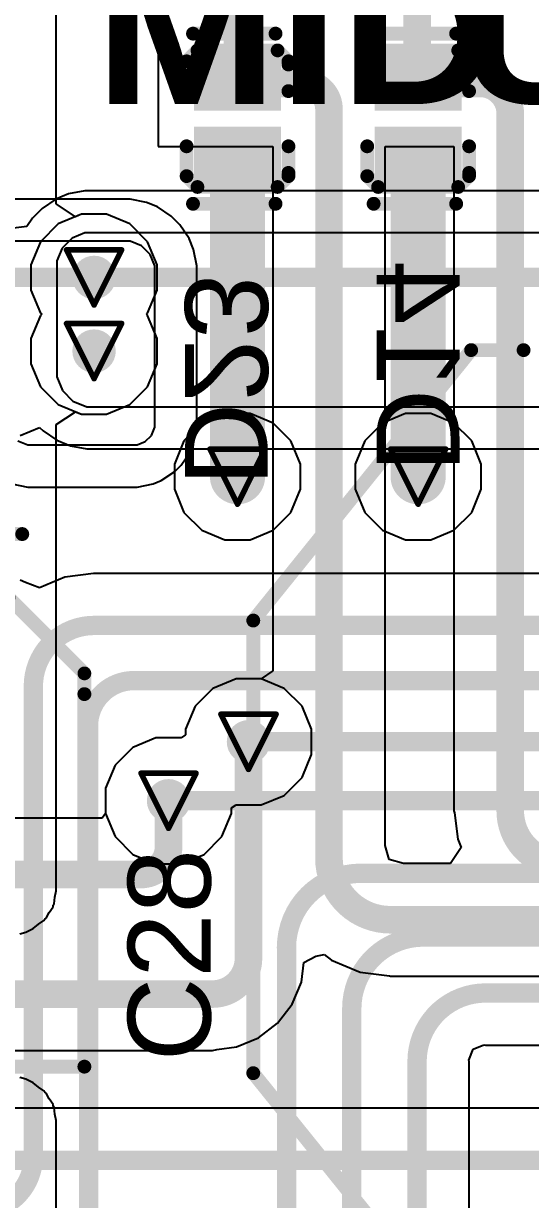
# Model space of a CAD drawing. Header units: inches. Extents: x -5 to 234, y -4 to 104.
# Drawn here: x 25.31 to 29.98, y 18.73 to 29.56 of the extents above; entities that cross this region are included whole.
import ezdxf

# ---------------------------------------------------------------- set-up
doc = ezdxf.new("R2010")
doc.units = ezdxf.units.IN
for name, color, linetype in [('Bottom Layer', 5, 'Continuous'), ('Bottom Overlay', 54, 'Continuous'), ('Bottom Paste', 16, 'Continuous'), ('Bottom Solder', 6, 'Continuous'), ('Drill Drawing', 1, 'Continuous'), ('GND', 16, 'Continuous'), ('POWER', 76, 'Continuous'), ('Top Layer', 1, 'Continuous'), ('Top Overlay', 2, 'Continuous'), ('Top Paste', 8, 'Continuous'), ('Top Solder', 216, 'Continuous'), ('Via Holes', 16, 'Continuous')]:
    doc.layers.add(name, color=color, linetype=linetype)
doc.styles.add('Arial', font='', dxfattribs={"height": 0.2})
doc.styles.add('Arial Black_Bold', font='', dxfattribs={"height": 0.2})
doc.styles.get('Arial').set_extended_font_data('Arial')
doc.styles.get('Arial Black_Bold').set_extended_font_data('Arial Black', bold=True)

# ---------------------------------------------------------------- blocks, each defined once
blk = doc.blocks.new('PB_621SR13_TF_96')
at = {"layer": 'Top Overlay', "const_width": 0.127}
for points in [[(-4.572, -1.448), (-4.572, -0.965)], [(-2.083, -3.454), (-4.572, -1.448)], [(2.083, -3.454), (4.572, -1.448)], [(2.083, -3.454), (-2.083, -3.454)]]:
    blk.add_lwpolyline(points, dxfattribs=at)
at = {"layer": 'Top Overlay', "const_width": 0.0635}
for points in [[(-4.604, -0.965, 1), (-4.54, -0.965, 1)], [(-4.604, -1.448, 1), (-4.54, -1.448, 1)], [(-4.604, -1.448, 1), (-4.54, -1.448, 1)], [(-2.115, -3.454, 1), (-2.051, -3.454, 1)], [(-2.115, -3.454, 1), (-2.051, -3.454, 1)], [(2.051, -3.454, 1), (2.115, -3.454, 1)], [(2.051, -3.454, 1), (2.115, -3.454, 1)]]:
    blk.add_lwpolyline(points, format="xyb", close=True, dxfattribs=at)
blk = doc.blocks.new('DFN1006_2L__B__D____________B_101')
at = {"layer": 'Bottom Layer'}
for points in [[(-0.525, 0.35), (-0.125, 0.35), (-0.125, -0.35), (-0.525, -0.35)], [(0.125, 0.35), (0.525, 0.35), (0.525, -0.35), (0.125, -0.35)]]:
    blk.add_hatch(color=5, dxfattribs=at).paths.add_polyline_path(points)
at = {"layer": 'Bottom Paste'}
for points in [[(-0.525, 0.35), (-0.125, 0.35), (-0.125, -0.35), (-0.525, -0.35)], [(0.125, 0.35), (0.525, 0.35), (0.525, -0.35), (0.125, -0.35)]]:
    blk.add_hatch(color=16, dxfattribs=at).paths.add_polyline_path(points)
at = {"layer": 'Bottom Solder'}
for points in [[(-0.576, 0.401), (-0.074, 0.401), (-0.074, -0.401), (-0.576, -0.401)], [(0.074, 0.401), (0.576, 0.401), (0.576, -0.401), (0.074, -0.401)]]:
    blk.add_hatch(color=6, dxfattribs=at).paths.add_polyline_path(points)
at = {"layer": 'Bottom Overlay', "const_width": 0.127}
for points in [[(-0.783, 0.41), (-0.783, -0.35)], [(-0.528, 0.469), (-0.628, 0.369)], [(-0.528, 0.469), (-0.254, 0.469)], [(0.254, 0.469), (0.528, 0.469)], [(0.528, 0.469), (0.628, 0.369)], [(0.783, 0.41), (0.783, -0.35)], [(-0.628, 0.369), (-0.628, -0.369)], [(0.628, 0.369), (0.628, -0.369)], [(-0.628, -0.369), (-0.528, -0.469)], [(0.628, -0.369), (0.528, -0.469)], [(-0.528, -0.469), (-0.498, -0.469)], [(-0.498, -0.469), (-0.254, -0.469)], [(0.254, -0.469), (0.498, -0.469)], [(0.498, -0.469), (0.528, -0.469)]]:
    blk.add_lwpolyline(points, dxfattribs=at)
at = {"layer": 'Bottom Overlay', "const_width": 0.0635}
for points in [[(-0.815, 0.41, 1), (-0.751, 0.41, 1)], [(-0.56, 0.469, 1), (-0.497, 0.469, 1)], [(-0.56, 0.469, 1), (-0.497, 0.469, 1)], [(-0.286, 0.469, 1), (-0.222, 0.469, 1)], [(0.222, 0.469, 1), (0.286, 0.469, 1)], [(0.497, 0.469, 1), (0.56, 0.469, 1)], [(0.497, 0.469, 1), (0.56, 0.469, 1)], [(0.751, 0.41, 1), (0.815, 0.41, 1)], [(-0.66, 0.369, 1), (-0.597, 0.369, 1)], [(-0.66, 0.369, 1), (-0.597, 0.369, 1)], [(0.597, 0.369, 1), (0.66, 0.369, 1)], [(0.597, 0.369, 1), (0.66, 0.369, 1)], [(-0.815, -0.35, 1), (-0.751, -0.35, 1)], [(-0.66, -0.369, 1), (-0.597, -0.369, 1)], [(-0.66, -0.369, 1), (-0.597, -0.369, 1)], [(0.597, -0.369, 1), (0.66, -0.369, 1)], [(0.597, -0.369, 1), (0.66, -0.369, 1)], [(0.751, -0.35, 1), (0.815, -0.35, 1)], [(-0.56, -0.469, 1), (-0.497, -0.469, 1)], [(-0.56, -0.469, 1), (-0.497, -0.469, 1)], [(-0.53, -0.469, 1), (-0.467, -0.469, 1)], [(-0.53, -0.469, 1), (-0.467, -0.469, 1)], [(-0.286, -0.469, 1), (-0.222, -0.469, 1)], [(0.222, -0.469, 1), (0.286, -0.469, 1)], [(0.467, -0.469, 1), (0.53, -0.469, 1)], [(0.467, -0.469, 1), (0.53, -0.469, 1)], [(0.497, -0.469, 1), (0.56, -0.469, 1)], [(0.497, -0.469, 1), (0.56, -0.469, 1)]]:
    blk.add_lwpolyline(points, format="xyb", close=True, dxfattribs=at)
blk = doc.blocks.new('DFN1006_2L__B__D____________B_109')
at = {"layer": 'Bottom Layer'}
for points in [[(-0.525, 0.35), (-0.125, 0.35), (-0.125, -0.35), (-0.525, -0.35)], [(0.125, 0.35), (0.525, 0.35), (0.525, -0.35), (0.125, -0.35)]]:
    blk.add_hatch(color=5, dxfattribs=at).paths.add_polyline_path(points)
at = {"layer": 'Bottom Paste'}
for points in [[(-0.525, 0.35), (-0.125, 0.35), (-0.125, -0.35), (-0.525, -0.35)], [(0.125, 0.35), (0.525, 0.35), (0.525, -0.35), (0.125, -0.35)]]:
    blk.add_hatch(color=16, dxfattribs=at).paths.add_polyline_path(points)
at = {"layer": 'Bottom Solder'}
for points in [[(-0.576, 0.401), (-0.074, 0.401), (-0.074, -0.401), (-0.576, -0.401)], [(0.074, 0.401), (0.576, 0.401), (0.576, -0.401), (0.074, -0.401)]]:
    blk.add_hatch(color=6, dxfattribs=at).paths.add_polyline_path(points)
at = {"layer": 'Bottom Overlay', "const_width": 0.127}
for points in [[(-0.783, 0.41), (-0.783, -0.35)], [(-0.528, 0.469), (-0.628, 0.369)], [(-0.528, 0.469), (-0.254, 0.469)], [(0.254, 0.469), (0.528, 0.469)], [(0.528, 0.469), (0.628, 0.369)], [(0.783, 0.41), (0.783, -0.35)], [(-0.628, 0.369), (-0.628, -0.369)], [(0.628, 0.369), (0.628, -0.369)], [(-0.628, -0.369), (-0.528, -0.469)], [(0.628, -0.369), (0.528, -0.469)], [(-0.528, -0.469), (-0.498, -0.469)], [(-0.498, -0.469), (-0.254, -0.469)], [(0.254, -0.469), (0.498, -0.469)], [(0.498, -0.469), (0.528, -0.469)]]:
    blk.add_lwpolyline(points, dxfattribs=at)
at = {"layer": 'Bottom Overlay', "const_width": 0.0635}
for points in [[(-0.815, 0.41, 1), (-0.751, 0.41, 1)], [(-0.56, 0.469, 1), (-0.497, 0.469, 1)], [(-0.56, 0.469, 1), (-0.497, 0.469, 1)], [(-0.286, 0.469, 1), (-0.222, 0.469, 1)], [(0.222, 0.469, 1), (0.286, 0.469, 1)], [(0.497, 0.469, 1), (0.56, 0.469, 1)], [(0.497, 0.469, 1), (0.56, 0.469, 1)], [(0.751, 0.41, 1), (0.815, 0.41, 1)], [(-0.66, 0.369, 1), (-0.597, 0.369, 1)], [(-0.66, 0.369, 1), (-0.597, 0.369, 1)], [(0.597, 0.369, 1), (0.66, 0.369, 1)], [(0.597, 0.369, 1), (0.66, 0.369, 1)], [(-0.815, -0.35, 1), (-0.751, -0.35, 1)], [(-0.66, -0.369, 1), (-0.597, -0.369, 1)], [(-0.66, -0.369, 1), (-0.597, -0.369, 1)], [(0.597, -0.369, 1), (0.66, -0.369, 1)], [(0.597, -0.369, 1), (0.66, -0.369, 1)], [(0.751, -0.35, 1), (0.815, -0.35, 1)], [(-0.56, -0.469, 1), (-0.497, -0.469, 1)], [(-0.56, -0.469, 1), (-0.497, -0.469, 1)], [(-0.53, -0.469, 1), (-0.467, -0.469, 1)], [(-0.53, -0.469, 1), (-0.467, -0.469, 1)], [(-0.286, -0.469, 1), (-0.222, -0.469, 1)], [(0.222, -0.469, 1), (0.286, -0.469, 1)], [(0.467, -0.469, 1), (0.53, -0.469, 1)], [(0.467, -0.469, 1), (0.53, -0.469, 1)], [(0.497, -0.469, 1), (0.56, -0.469, 1)], [(0.497, -0.469, 1), (0.56, -0.469, 1)]]:
    blk.add_lwpolyline(points, format="xyb", close=True, dxfattribs=at)
blk = doc.blocks.new('RVT1E100M0405__130')
at = {"layer": 'Top Layer'}
for points in [[(-2.9, 0.75), (-0.7, 0.75), (-0.7, -0.75), (-2.9, -0.75)], [(0.7, 0.75), (2.9, 0.75), (2.9, -0.75), (0.7, -0.75)]]:
    blk.add_hatch(color=1, dxfattribs=at).paths.add_polyline_path(points)
at = {"layer": 'Top Paste'}
for points in [[(-2.9, 0.75), (-0.7, 0.75), (-0.7, -0.75), (-2.9, -0.75)], [(0.7, 0.75), (2.9, 0.75), (2.9, -0.75), (0.7, -0.75)]]:
    blk.add_hatch(color=8, dxfattribs=at).paths.add_polyline_path(points)
at = {"layer": 'Top Solder'}
for points in [[(-3.002, 0.852), (-0.598, 0.852), (-0.598, -0.852), (-3.002, -0.852)], [(0.598, 0.852), (3.002, 0.852), (3.002, -0.852), (0.598, -0.852)]]:
    blk.add_hatch(color=216, dxfattribs=at).paths.add_polyline_path(points)
at = {"layer": 'Top Overlay', "const_width": 0.127}
for points in [[(-2.159, 1.524), (-1.46, 2.223)], [(-1.27, 2.223), (-1.46, 2.223)], [(2.159, 2.223), (-1.27, 2.223)], [(2.159, 0.991), (2.159, 2.223)], [(-2.743, 0.94), (-2.743, 1.651)], [(-2.159, 0.965), (-2.159, 1.524)], [(-2.388, 1.295), (-3.099, 1.295)], [(-2.159, -1.524), (-2.159, -0.965)], [(2.159, -2.223), (2.159, -0.991)], [(-1.46, -2.223), (-2.159, -1.524)], [(-1.27, -2.223), (-1.46, -2.223)], [(2.159, -2.223), (-1.27, -2.223)]]:
    blk.add_lwpolyline(points, dxfattribs=at)
at = {"layer": 'Top Overlay', "const_width": 0.0635}
for points in [[(-1.492, 2.223, 1), (-1.429, 2.223, 1)], [(-1.492, 2.223, 1), (-1.429, 2.223, 1)], [(-1.302, 2.223, 1), (-1.238, 2.223, 1)], [(-1.302, 2.223, 1), (-1.238, 2.223, 1)], [(2.127, 2.223, 1), (2.191, 2.223, 1)], [(2.127, 2.223, 1), (2.191, 2.223, 1)], [(-2.775, 1.651, 1), (-2.711, 1.651, 1)], [(-2.191, 1.524, 1), (-2.127, 1.524, 1)], [(-2.191, 1.524, 1), (-2.127, 1.524, 1)], [(-3.131, 1.295, 1), (-3.067, 1.295, 1)], [(-2.419, 1.295, 1), (-2.356, 1.295, 1)], [(-2.775, 0.94, 1), (-2.711, 0.94, 1)], [(-2.191, 0.965, 1), (-2.127, 0.965, 1)], [(2.127, 0.991, 1), (2.191, 0.991, 1)], [(-2.191, -0.965, 1), (-2.127, -0.965, 1)], [(2.127, -0.991, 1), (2.191, -0.991, 1)], [(-2.191, -1.524, 1), (-2.127, -1.524, 1)], [(-2.191, -1.524, 1), (-2.127, -1.524, 1)], [(-1.492, -2.223, 1), (-1.429, -2.223, 1)], [(-1.492, -2.223, 1), (-1.429, -2.223, 1)], [(-1.302, -2.223, 1), (-1.238, -2.223, 1)], [(-1.302, -2.223, 1), (-1.238, -2.223, 1)], [(2.127, -2.223, 1), (2.191, -2.223, 1)], [(2.127, -2.223, 1), (2.191, -2.223, 1)]]:
    blk.add_lwpolyline(points, format="xyb", close=True, dxfattribs=at)

msp = doc.modelspace()

# ---------------------------------------------------------------- hatches: boundary and pattern name
at = {"layer": 'Bottom Layer'}
h = msp.add_hatch(color=5, dxfattribs=at)
edge = h.paths.add_edge_path()
edge.add_arc((25.959, 27.221), 0.2, 0, 360)
h = msp.add_hatch(color=5, dxfattribs=at)
edge = h.paths.add_edge_path()
edge.add_arc((25.959, 26.543), 0.2, 0, 360)
h = msp.add_hatch(color=5, dxfattribs=at)
edge = h.paths.add_edge_path()
edge.add_arc((27.28, 25.387), 0.2, 0, 360)
h = msp.add_hatch(color=5, dxfattribs=at)
edge = h.paths.add_edge_path()
edge.add_arc((28.943, 25.387), 0.2, 0, 360)
h = msp.add_hatch(color=5, dxfattribs=at)
edge = h.paths.add_edge_path()
edge.add_arc((27.381, 22.947), 0.2, 0, 360)
h = msp.add_hatch(color=5, dxfattribs=at)
edge = h.paths.add_edge_path()
edge.add_arc((26.645, 22.404), 0.2, 0, 360)
at = {"layer": 'GND'}
h = msp.add_hatch(color=16, dxfattribs=at)
edge = h.paths.add_edge_path()
edge.add_arc((25.959, 27.221), 0.2, 0, 360)
h = msp.add_hatch(color=16, dxfattribs=at)
edge = h.paths.add_edge_path()
edge.add_arc((25.959, 26.543), 0.2, 0, 360)
h = msp.add_hatch(color=16, dxfattribs=at)
edge = h.paths.add_edge_path()
edge.add_arc((27.28, 25.387), 0.2, 0, 360)
h = msp.add_hatch(color=16, dxfattribs=at)
edge = h.paths.add_edge_path()
edge.add_arc((28.943, 25.387), 0.2, 0, 360)
h = msp.add_hatch(color=16, dxfattribs=at)
edge = h.paths.add_edge_path()
edge.add_arc((27.381, 22.947), 0.2, 0, 360)
h = msp.add_hatch(color=16, dxfattribs=at)
edge = h.paths.add_edge_path()
edge.add_arc((26.645, 22.404), 0.2, 0, 360)
at = {"layer": 'POWER'}
h = msp.add_hatch(color=76, dxfattribs=at)
edge = h.paths.add_edge_path()
edge.add_arc((25.959, 27.221), 0.2, 0, 360)
h = msp.add_hatch(color=76, dxfattribs=at)
edge = h.paths.add_edge_path()
edge.add_arc((25.959, 26.543), 0.2, 0, 360)
h = msp.add_hatch(color=76, dxfattribs=at)
edge = h.paths.add_edge_path()
edge.add_arc((27.28, 25.387), 0.2, 0, 360)
h = msp.add_hatch(color=76, dxfattribs=at)
edge = h.paths.add_edge_path()
edge.add_arc((28.943, 25.387), 0.2, 0, 360)
h = msp.add_hatch(color=76, dxfattribs=at)
edge = h.paths.add_edge_path()
edge.add_arc((27.381, 22.947), 0.2, 0, 360)
h = msp.add_hatch(color=76, dxfattribs=at)
edge = h.paths.add_edge_path()
edge.add_arc((26.645, 22.404), 0.2, 0, 360)
at = {"layer": 'Top Layer'}
h = msp.add_hatch(color=1, dxfattribs=at)
edge = h.paths.add_edge_path()
edge.add_arc((25.959, 27.221), 0.2, 0, 360)
h = msp.add_hatch(color=1, dxfattribs=at)
edge = h.paths.add_edge_path()
edge.add_arc((25.959, 26.543), 0.2, 0, 360)
h = msp.add_hatch(color=1, dxfattribs=at)
edge = h.paths.add_edge_path()
edge.add_arc((27.28, 25.387), 0.2, 0, 360)
h = msp.add_hatch(color=1, dxfattribs=at)
edge = h.paths.add_edge_path()
edge.add_arc((28.943, 25.387), 0.2, 0, 360)
h = msp.add_hatch(color=1, dxfattribs=at)
edge = h.paths.add_edge_path()
edge.add_arc((27.381, 22.947), 0.2, 0, 360)
h = msp.add_hatch(color=1, dxfattribs=at)
edge = h.paths.add_edge_path()
edge.add_arc((26.645, 22.404), 0.2, 0, 360)
at = {"layer": 'Via Holes'}
h = msp.add_hatch(color=7, dxfattribs=at)
edge = h.paths.add_edge_path()
edge.add_arc((25.959, 27.221), 0.1, 0, 360)
h = msp.add_hatch(color=7, dxfattribs=at)
edge = h.paths.add_edge_path()
edge.add_arc((25.959, 26.543), 0.1, 0, 360)
h = msp.add_hatch(color=7, dxfattribs=at)
edge = h.paths.add_edge_path()
edge.add_arc((27.28, 25.387), 0.1, 0, 360)
h = msp.add_hatch(color=7, dxfattribs=at)
edge = h.paths.add_edge_path()
edge.add_arc((28.943, 25.387), 0.1, 0, 360)
h = msp.add_hatch(color=7, dxfattribs=at)
edge = h.paths.add_edge_path()
edge.add_arc((27.381, 22.947), 0.1, 0, 360)
h = msp.add_hatch(color=7, dxfattribs=at)
edge = h.paths.add_edge_path()
edge.add_arc((26.645, 22.404), 0.1, 0, 360)

# ---------------------------------------------------------------- linework, layer by layer
at = {"layer": 'Bottom Layer'}
for p, q in [((26.549, 29.588), (26.549, 28.426)), ((26.549, 28.426), (27.604, 28.426)), ((27.604, 28.426), (27.604, 23.6)), ((28.64, 21.993), (28.64, 28.426)), ((28.64, 28.426), (29.273, 28.426)), ((29.273, 28.426), (29.273, 22.312)), ((26.292, 27.942), (24.899, 27.942)), ((26.441, 27.912), (26.292, 27.942)), ((26.544, 27.87), (26.441, 27.912)), ((26.67, 27.785), (26.544, 27.87)), ((26.749, 27.706), (26.67, 27.785)), ((26.834, 27.58), (26.749, 27.706)), ((26.236, 27.554), (20.833, 27.554)), ((26.292, 27.554), (26.236, 27.554)), ((26.236, 27.554), (26.236, 27.554)), ((26.395, 27.511), (26.292, 27.554)), ((26.475, 27.431), (26.395, 27.511)), ((26.876, 27.477), (26.834, 27.58)), ((26.518, 27.328), (26.475, 27.431)), ((26.906, 27.328), (26.876, 27.477)), ((26.518, 27.272), (26.518, 27.328)), ((26.906, 25.842), (26.906, 27.328)), ((26.518, 25.883), (26.518, 27.272)), ((26.518, 25.842), (26.518, 25.883)), ((26.518, 25.883), (26.518, 25.883)), ((26.43, 25.71), (26.487, 25.767)), ((26.487, 25.767), (26.518, 25.842)), ((26.876, 25.694), (26.906, 25.842)), ((25.256, 25.718), (25.349, 25.679)), ((25.349, 25.679), (25.4, 25.679)), ((25.4, 25.679), (25.4, 25.679)), ((25.4, 25.679), (26.314, 25.679)), ((26.314, 25.679), (26.355, 25.679)), ((26.355, 25.679), (26.43, 25.71)), ((26.846, 25.619), (26.876, 25.694)), ((26.761, 25.493), (26.846, 25.619)), ((26.578, 25.351), (26.704, 25.436)), ((26.704, 25.436), (26.761, 25.493)), ((26.761, 25.493), (26.761, 25.493)), ((26.503, 25.321), (26.578, 25.351)), ((25.201, 25.321), (25.349, 25.291)), ((25.349, 25.291), (26.355, 25.291)), ((26.355, 25.291), (26.503, 25.321)), ((27.604, 23.6), (27.497, 23.528)), ((27.266, 23.528), (27.052, 23.439)), ((27.497, 23.528), (27.266, 23.528)), ((27.052, 23.439), (26.889, 23.276)), ((26.889, 23.276), (26.8, 23.062)), ((26.8, 23.062), (26.8, 23.011)), ((26.529, 22.985), (26.315, 22.896)), ((26.76, 22.985), (26.529, 22.985)), ((26.8, 23.011), (26.76, 22.985)), ((26.315, 22.896), (26.152, 22.733)), ((26.152, 22.733), (26.064, 22.519)), ((26.064, 22.519), (26.064, 22.288)), ((29.273, 22.312), (29.277, 22.292)), ((26.033, 22.243), (20.523, 22.243)), ((26.064, 22.288), (26.033, 22.243)), ((29.277, 22.292), (29.309, 22.05)), ((28.677, 21.863), (28.64, 21.993)), ((29.34, 21.974), (29.241, 21.826)), ((29.309, 22.05), (29.34, 21.974)), ((28.807, 21.826), (28.677, 21.863)), ((29.241, 21.826), (28.807, 21.826)), ((27.868, 20.736), (27.891, 20.915)), ((27.891, 20.915), (28.001, 20.975)), ((28.001, 20.975), (28.077, 20.99)), ((28.077, 20.99), (28.146, 20.936)), ((28.146, 20.936), (28.408, 20.828)), ((28.408, 20.828), (28.678, 20.793)), ((28.678, 20.793), (28.688, 20.791)), ((28.688, 20.791), (57.993, 20.791)), ((27.783, 20.532), (27.868, 20.736)), ((27.649, 20.357), (27.783, 20.532)), ((27.474, 20.223), (27.649, 20.357)), ((27.091, 20.115), (27.27, 20.138)), ((27.27, 20.138), (27.474, 20.223)), ((20.523, 20.107), (27.051, 20.107)), ((27.051, 20.107), (27.091, 20.115)), ((54.81, 19.575), (16.759, 19.575))]:
    msp.add_line(p, q, dxfattribs=at)
for points, const_width in [([(28.934, 29.048), (28.934, 33.652)], 0.254), ([(27.28, 29.007), (27.28, 31.125)], 0.254), ([(27.28, 29.007), (27.885, 29.007)], 0.254), ([(28.943, 29.007), (29.514, 29.007)], 0.254), ([(28.122, 21.874), (28.122, 28.769)], 0.254), ([(29.791, 22.312), (29.791, 28.729)], 0.254), ([(27.28, 25.387), (27.28, 28.303)], 0.508), ([(28.943, 25.387), (28.943, 28.303)], 0.508), ([(23.648, 27.221), (25.959, 27.221)], 0.178), ([(27.381, 20.955), (27.381, 22.947)], 0.254), ([(26.645, 21.981), (26.645, 22.404)], 0.254), ([(19.914, 21.725), (26.389, 21.725)], 0.254), ([(28.688, 21.309), (66.093, 21.309)], 0.254), ([(19.914, 20.625), (27.051, 20.625)], 0.254), ([(16.759, 19.095), (54.81, 19.095)], 0.178)]:
    msp.add_lwpolyline(points, dxfattribs=dict(at, const_width=const_width))
for points, const_width in [([(27.216, 29.007, 1), (27.343, 29.007, 1)], 0.127), ([(27.216, 29.007, 1), (27.343, 29.007, 1)], 0.127), ([(27.821, 29.007, 1), (27.948, 29.007, 1)], 0.127), ([(27.821, 29.007, 1), (27.948, 29.007, 1)], 0.127), ([(28.87, 29.048, 1), (28.997, 29.048, 1)], 0.127), ([(28.88, 29.007, 1), (29.007, 29.007, 1)], 0.127), ([(29.45, 29.007, 1), (29.577, 29.007, 1)], 0.127), ([(29.45, 29.007, 1), (29.577, 29.007, 1)], 0.127), ([(28.059, 28.769, 1), (28.186, 28.769, 1)], 0.127), ([(28.059, 28.769, 1), (28.186, 28.769, 1)], 0.127), ([(29.728, 28.729, 1), (29.855, 28.729, 1)], 0.127), ([(29.728, 28.729, 1), (29.855, 28.729, 1)], 0.127), ([(27.153, 28.303, 1), (27.407, 28.303, 1)], 0.254), ([(28.816, 28.303, 1), (29.07, 28.303, 1)], 0.254), ([(25.915, 27.221, 1), (26.004, 27.221, 1)], 0.0889), ([(27.153, 25.387, 1), (27.407, 25.387, 1)], 0.254), ([(28.816, 25.387, 1), (29.07, 25.387, 1)], 0.254), ([(27.318, 22.947, 1), (27.445, 22.947, 1)], 0.127), ([(26.581, 22.404, 1), (26.708, 22.404, 1)], 0.127), ([(29.728, 22.312, 1), (29.855, 22.312, 1)], 0.127), ([(29.728, 22.312, 1), (29.855, 22.312, 1)], 0.127), ([(26.581, 21.981, 1), (26.708, 21.981, 1)], 0.127), ([(26.581, 21.981, 1), (26.708, 21.981, 1)], 0.127), ([(28.059, 21.874, 1), (28.186, 21.874, 1)], 0.127), ([(28.059, 21.874, 1), (28.186, 21.874, 1)], 0.127), ([(26.325, 21.725, 1), (26.452, 21.725, 1)], 0.127), ([(26.325, 21.725, 1), (26.452, 21.725, 1)], 0.127), ([(28.624, 21.309, 1), (28.751, 21.309, 1)], 0.127), ([(28.624, 21.309, 1), (28.751, 21.309, 1)], 0.127), ([(27.318, 20.955, 1), (27.445, 20.955, 1)], 0.127), ([(27.318, 20.955, 1), (27.445, 20.955, 1)], 0.127), ([(26.988, 20.625, 1), (27.114, 20.625, 1)], 0.127), ([(26.988, 20.625, 1), (27.114, 20.625, 1)], 0.127)]:
    msp.add_lwpolyline(points, format="xyb", close=True, dxfattribs=dict(at, const_width=const_width))
at = {"layer": 'Bottom Layer', "const_width": 0.254}
for points in [[(27.885, 29.007, -0.414214), (28.122, 28.769)], [(29.514, 29.007, -0.414214), (29.791, 28.729)], [(30.285, 21.817, -0.414214), (29.791, 22.312)], [(26.645, 21.981, -0.414214), (26.389, 21.725)], [(28.688, 21.309, -0.414214), (28.122, 21.874)], [(27.381, 20.955, -0.414214), (27.051, 20.625)]]:
    msp.add_lwpolyline(points, format="xyb", dxfattribs=at)
at = {"layer": 'Drill Drawing', "const_width": 0.0508}
for points in [[(25.705, 27.475), (26.213, 27.475)], [(25.705, 27.475), (25.959, 26.967)], [(25.959, 26.967), (26.213, 27.475)], [(25.705, 26.797), (26.213, 26.797)], [(25.705, 26.797), (25.959, 26.289)], [(25.959, 26.289), (26.213, 26.797)], [(27.026, 25.641), (27.534, 25.641)], [(27.026, 25.641), (27.28, 25.133)], [(27.28, 25.133), (27.534, 25.641)], [(28.689, 25.641), (29.197, 25.641)], [(28.689, 25.641), (28.943, 25.133)], [(28.943, 25.133), (29.197, 25.641)], [(27.127, 23.201), (27.635, 23.201)], [(27.127, 23.201), (27.381, 22.693)], [(27.381, 22.693), (27.635, 23.201)], [(26.391, 22.658), (26.899, 22.658)], [(26.391, 22.658), (26.645, 22.15)], [(26.645, 22.15), (26.899, 22.658)]]:
    msp.add_lwpolyline(points, dxfattribs=at)
at = {"layer": 'Drill Drawing', "const_width": 0.0254}
for points in [[(25.692, 27.475, 1), (25.718, 27.475, 1)], [(25.692, 27.475, 1), (25.718, 27.475, 1)], [(26.2, 27.475, 1), (26.226, 27.475, 1)], [(26.2, 27.475, 1), (26.226, 27.475, 1)], [(25.946, 26.967, 1), (25.972, 26.967, 1)], [(25.946, 26.967, 1), (25.972, 26.967, 1)], [(25.692, 26.797, 1), (25.718, 26.797, 1)], [(25.692, 26.797, 1), (25.718, 26.797, 1)], [(26.2, 26.797, 1), (26.226, 26.797, 1)], [(26.2, 26.797, 1), (26.226, 26.797, 1)], [(25.946, 26.289, 1), (25.972, 26.289, 1)], [(25.946, 26.289, 1), (25.972, 26.289, 1)], [(27.013, 25.641, 1), (27.038, 25.641, 1)], [(27.013, 25.641, 1), (27.038, 25.641, 1)], [(27.521, 25.641, 1), (27.546, 25.641, 1)], [(27.521, 25.641, 1), (27.546, 25.641, 1)], [(28.677, 25.641, 1), (28.702, 25.641, 1)], [(28.677, 25.641, 1), (28.702, 25.641, 1)], [(29.185, 25.641, 1), (29.21, 25.641, 1)], [(29.185, 25.641, 1), (29.21, 25.641, 1)], [(27.267, 25.133, 1), (27.292, 25.133, 1)], [(27.267, 25.133, 1), (27.292, 25.133, 1)], [(28.931, 25.133, 1), (28.956, 25.133, 1)], [(28.931, 25.133, 1), (28.956, 25.133, 1)], [(27.114, 23.201, 1), (27.14, 23.201, 1)], [(27.114, 23.201, 1), (27.14, 23.201, 1)], [(27.622, 23.201, 1), (27.648, 23.201, 1)], [(27.622, 23.201, 1), (27.648, 23.201, 1)], [(26.378, 22.658, 1), (26.403, 22.658, 1)], [(26.378, 22.658, 1), (26.403, 22.658, 1)], [(26.886, 22.658, 1), (26.911, 22.658, 1)], [(26.886, 22.658, 1), (26.911, 22.658, 1)], [(27.368, 22.693, 1), (27.394, 22.693, 1)], [(27.368, 22.693, 1), (27.394, 22.693, 1)], [(26.632, 22.15, 1), (26.657, 22.15, 1)], [(26.632, 22.15, 1), (26.657, 22.15, 1)]]:
    msp.add_lwpolyline(points, format="xyb", close=True, dxfattribs=at)
at = {"layer": 'GND'}
for p, q in [((25.63, 27.714), (25.467, 27.55)), ((25.844, 27.802), (25.63, 27.714)), ((26.075, 27.802), (25.844, 27.802)), ((26.288, 27.714), (26.075, 27.802)), ((26.452, 27.55), (26.288, 27.714)), ((25.467, 27.55), (25.378, 27.337)), ((26.54, 27.337), (26.452, 27.55)), ((25.378, 27.337), (25.378, 27.105)), ((26.54, 27.105), (26.54, 27.337)), ((25.378, 27.105), (25.467, 26.892)), ((26.452, 26.892), (26.54, 27.105)), ((25.467, 26.872), (25.378, 26.659)), ((25.467, 26.892), (25.477, 26.882)), ((25.477, 26.882), (25.467, 26.872)), ((26.442, 26.882), (26.452, 26.892)), ((26.452, 26.872), (26.442, 26.882)), ((26.54, 26.659), (26.452, 26.872)), ((25.378, 26.659), (25.378, 26.427)), ((26.54, 26.427), (26.54, 26.659)), ((25.378, 26.427), (25.467, 26.214)), ((26.452, 26.214), (26.54, 26.427)), ((25.467, 26.214), (25.63, 26.05)), ((26.288, 26.05), (26.452, 26.214)), ((25.63, 26.05), (25.844, 25.962)), ((26.075, 25.962), (26.288, 26.05)), ((25.844, 25.962), (26.075, 25.962)), ((27.266, 23.528), (27.052, 23.439)), ((27.497, 23.528), (27.266, 23.528)), ((27.71, 23.439), (27.497, 23.528)), ((27.052, 23.439), (26.889, 23.276)), ((27.874, 23.276), (27.71, 23.439)), ((26.889, 23.276), (26.8, 23.062)), ((27.962, 23.062), (27.874, 23.276)), ((26.8, 23.062), (26.8, 23.011)), ((27.962, 22.831), (27.962, 23.062)), ((26.529, 22.985), (26.315, 22.896)), ((26.76, 22.985), (26.529, 22.985)), ((26.8, 23.011), (26.76, 22.985)), ((26.315, 22.896), (26.152, 22.733)), ((26.152, 22.733), (26.064, 22.519)), ((27.874, 22.618), (27.962, 22.831)), ((26.064, 22.519), (26.064, 22.288)), ((27.71, 22.454), (27.874, 22.618)), ((27.497, 22.366), (27.71, 22.454)), ((27.226, 22.339), (27.266, 22.366)), ((27.226, 22.288), (27.226, 22.339)), ((27.266, 22.366), (27.497, 22.366)), ((26.064, 22.288), (26.152, 22.075)), ((27.137, 22.075), (27.226, 22.288)), ((26.152, 22.075), (26.315, 21.911)), ((26.974, 21.911), (27.137, 22.075)), ((26.315, 21.911), (26.529, 21.823)), ((26.76, 21.823), (26.974, 21.911)), ((26.529, 21.823), (26.76, 21.823))]:
    msp.add_line(p, q, dxfattribs=at)
at = {"layer": 'POWER'}
for p, q in [((25.611, 27.898), (25.611, 30.631)), ((25.788, 27.779), (25.611, 27.898)), ((25.844, 27.802), (25.788, 27.779)), ((26.075, 27.802), (25.844, 27.802)), ((26.288, 27.714), (26.075, 27.802)), ((26.452, 27.55), (26.288, 27.714)), ((26.54, 27.337), (26.452, 27.55)), ((26.54, 27.105), (26.54, 27.337)), ((26.452, 26.892), (26.54, 27.105)), ((26.442, 26.882), (26.452, 26.892)), ((26.452, 26.872), (26.442, 26.882)), ((26.54, 26.659), (26.452, 26.872)), ((26.54, 26.427), (26.54, 26.659)), ((26.452, 26.214), (26.54, 26.427)), ((26.288, 26.05), (26.452, 26.214)), ((25.611, 25.866), (25.788, 25.985)), ((25.788, 25.985), (25.844, 25.962)), ((26.075, 25.962), (26.288, 26.05)), ((25.844, 25.962), (26.075, 25.962)), ((26.95, 25.88), (26.787, 25.716)), ((27.164, 25.968), (26.95, 25.88)), ((27.395, 25.968), (27.164, 25.968)), ((27.609, 25.88), (27.395, 25.968)), ((27.772, 25.716), (27.609, 25.88)), ((28.614, 25.88), (28.451, 25.716)), ((28.828, 25.968), (28.614, 25.88)), ((29.059, 25.968), (28.828, 25.968)), ((29.272, 25.88), (29.059, 25.968)), ((29.436, 25.716), (29.272, 25.88)), ((25.611, 21.576), (25.611, 25.866)), ((26.787, 25.716), (26.699, 25.503)), ((27.861, 25.503), (27.772, 25.716)), ((28.451, 25.716), (28.362, 25.503)), ((29.524, 25.503), (29.436, 25.716)), ((26.699, 25.503), (26.699, 25.272)), ((27.861, 25.272), (27.861, 25.503)), ((28.362, 25.503), (28.362, 25.272)), ((29.524, 25.272), (29.524, 25.503)), ((26.699, 25.272), (26.787, 25.058)), ((27.772, 25.058), (27.861, 25.272)), ((28.362, 25.272), (28.451, 25.058)), ((29.436, 25.058), (29.524, 25.272)), ((26.787, 25.058), (26.95, 24.895)), ((27.609, 24.895), (27.772, 25.058)), ((28.451, 25.058), (28.614, 24.895)), ((29.272, 24.895), (29.436, 25.058)), ((26.95, 24.895), (27.164, 24.806)), ((27.395, 24.806), (27.609, 24.895)), ((28.614, 24.895), (28.828, 24.806)), ((29.059, 24.806), (29.272, 24.895)), ((27.164, 24.806), (27.395, 24.806)), ((28.828, 24.806), (29.059, 24.806)), ((27.266, 23.528), (27.052, 23.439)), ((27.497, 23.528), (27.266, 23.528)), ((27.71, 23.439), (27.497, 23.528)), ((27.052, 23.439), (26.889, 23.276)), ((27.874, 23.276), (27.71, 23.439)), ((26.889, 23.276), (26.8, 23.062)), ((27.962, 23.062), (27.874, 23.276)), ((26.8, 23.062), (26.8, 23.011)), ((27.962, 22.831), (27.962, 23.062)), ((26.529, 22.985), (26.315, 22.896)), ((26.76, 22.985), (26.529, 22.985)), ((26.8, 23.011), (26.76, 22.985)), ((26.315, 22.896), (26.152, 22.733)), ((26.152, 22.733), (26.064, 22.519)), ((27.874, 22.618), (27.962, 22.831)), ((26.064, 22.519), (26.064, 22.288)), ((27.71, 22.454), (27.874, 22.618)), ((27.497, 22.366), (27.71, 22.454)), ((27.226, 22.339), (27.266, 22.366)), ((27.226, 22.288), (27.226, 22.339)), ((27.266, 22.366), (27.497, 22.366)), ((26.064, 22.288), (26.152, 22.075)), ((27.137, 22.075), (27.226, 22.288)), ((26.152, 22.075), (26.315, 21.911)), ((26.974, 21.911), (27.137, 22.075)), ((26.315, 21.911), (26.529, 21.823)), ((26.76, 21.823), (26.974, 21.911)), ((26.529, 21.823), (26.76, 21.823)), ((25.599, 21.516), (25.611, 21.576)), ((25.581, 21.427), (25.584, 21.442)), ((25.584, 21.442), (25.591, 21.455)), ((25.591, 21.455), (25.599, 21.516)), ((25.505, 21.313), (25.517, 21.323)), ((25.517, 21.323), (25.547, 21.376)), ((25.547, 21.376), (25.581, 21.427)), ((25.33, 21.195), (25.397, 21.229)), ((25.397, 21.229), (25.446, 21.267)), ((25.446, 21.267), (25.497, 21.301)), ((25.497, 21.301), (25.505, 21.313)), ((25.277, 21.181), (25.33, 21.195)), ((25.33, 19.841), (25.277, 19.856)), ((25.397, 19.807), (25.33, 19.841)), ((25.446, 19.769), (25.397, 19.807)), ((25.497, 19.735), (25.446, 19.769)), ((25.505, 19.723), (25.497, 19.735)), ((25.517, 19.714), (25.505, 19.723)), ((25.547, 19.66), (25.517, 19.714)), ((25.581, 19.609), (25.547, 19.66)), ((25.584, 19.595), (25.581, 19.609)), ((25.591, 19.582), (25.584, 19.595)), ((25.599, 19.521), (25.591, 19.582)), ((25.611, 19.461), (25.599, 19.521)), ((25.611, 14.411), (25.611, 19.461))]:
    msp.add_line(p, q, dxfattribs=at)
at = {"layer": 'Top Layer'}
for p, q in [((25.607, 27.94), (25.481, 27.856)), ((25.725, 27.989), (25.607, 27.94)), ((25.874, 28.019), (25.725, 27.989)), ((31.679, 28.019), (25.874, 28.019)), ((25.481, 27.856), (25.391, 27.765)), ((25.391, 27.765), (25.341, 27.691)), ((25.391, 27.765), (25.391, 27.765)), ((25.341, 27.691), (25.194, 27.671)), ((25.341, 27.691), (25.341, 27.691)), ((25.874, 27.63), (25.756, 27.581)), ((25.938, 27.63), (25.874, 27.63)), ((31.679, 27.63), (25.938, 27.63)), ((25.756, 27.581), (25.666, 27.491)), ((25.666, 27.491), (25.617, 27.373)), ((25.617, 27.373), (25.617, 27.309)), ((25.617, 27.309), (25.617, 27.309)), ((25.617, 27.309), (25.617, 26.373)), ((25.617, 26.373), (25.617, 26.305)), ((25.617, 26.305), (25.669, 26.179)), ((25.669, 26.179), (25.765, 26.082)), ((25.765, 26.082), (25.891, 26.03)), ((25.891, 26.03), (25.959, 26.03)), ((25.959, 26.03), (25.959, 26.03)), ((25.959, 26.03), (31.679, 26.03)), ((25.28, 25.766), (25.458, 25.84)), ((25.458, 25.84), (25.49, 25.808)), ((25.49, 25.808), (25.616, 25.723)), ((25.616, 25.723), (25.742, 25.671)), ((25.742, 25.671), (25.891, 25.642)), ((25.891, 25.642), (31.679, 25.642)), ((25.954, 24.496), (25.691, 24.461)), ((25.959, 24.497), (25.954, 24.496)), ((43.354, 24.497), (25.959, 24.497)), ((25.327, 24.413), (25.28, 24.436)), ((25.458, 24.365), (25.327, 24.413)), ((25.691, 24.461), (25.458, 24.365)), ((29.45, 20.117), (29.549, 20.158)), ((29.549, 20.158), (29.563, 20.156)), ((29.563, 20.156), (52.832, 20.156)), ((29.409, 20.018), (29.45, 20.117)), ((29.412, 20.004), (29.409, 20.018)), ((29.412, 16.988), (29.412, 20.004))]:
    msp.add_line(p, q, dxfattribs=at)
at = {"layer": 'Top Layer', "const_width": 0.178}
for points in [[(25.959, 27.221), (30.832, 27.221)], [(25.959, 24.018), (43.437, 24.018)], [(26.324, 23.51), (43.839, 23.51)], [(25.4, 19.129), (25.4, 23.458)], [(25.908, 18.621), (25.908, 23.093)], [(27.381, 22.947), (44.5, 22.947)], [(26.645, 22.404), (44.832, 22.404)], [(28.414, 21.737), (46.026, 21.737)], [(28.99, 21.15), (46.809, 21.15)], [(27.731, 18.062), (27.731, 21.053)], [(29.563, 20.635), (52.832, 20.635)], [(28.332, 17.562), (28.332, 20.492)], [(28.933, 16.988), (28.933, 20.004)]]:
    msp.add_lwpolyline(points, dxfattribs=at)
at = {"layer": 'Top Layer', "const_width": 0.0889}
for points in [[(25.915, 27.221, 1), (26.004, 27.221, 1)], [(25.915, 24.018, 1), (26.004, 24.018, 1)], [(25.915, 24.018, 1), (26.004, 24.018, 1)], [(26.28, 23.51, 1), (26.369, 23.51, 1)], [(26.28, 23.51, 1), (26.369, 23.51, 1)], [(25.356, 23.458, 1), (25.444, 23.458, 1)], [(25.356, 23.458, 1), (25.444, 23.458, 1)], [(25.864, 23.093, 1), (25.952, 23.093, 1)], [(25.864, 23.093, 1), (25.952, 23.093, 1)], [(27.337, 22.947, 1), (27.426, 22.947, 1)], [(26.6, 22.404, 1), (26.689, 22.404, 1)], [(28.37, 21.737, 1), (28.458, 21.737, 1)], [(28.37, 21.737, 1), (28.458, 21.737, 1)], [(28.945, 21.15, 1), (29.034, 21.15, 1)], [(28.945, 21.15, 1), (29.034, 21.15, 1)], [(27.686, 21.053, 1), (27.775, 21.053, 1)], [(27.686, 21.053, 1), (27.775, 21.053, 1)], [(29.519, 20.635, 1), (29.608, 20.635, 1)], [(29.519, 20.635, 1), (29.608, 20.635, 1)], [(28.288, 20.492, 1), (28.376, 20.492, 1)], [(28.288, 20.492, 1), (28.376, 20.492, 1)], [(28.888, 20.004, 1), (28.977, 20.004, 1)], [(28.888, 20.004, 1), (28.977, 20.004, 1)], [(25.356, 19.129, 1), (25.444, 19.129, 1)], [(25.356, 19.129, 1), (25.444, 19.129, 1)]]:
    msp.add_lwpolyline(points, format="xyb", close=True, dxfattribs=at)
at = {"layer": 'Top Layer', "const_width": 0.178}
for points in [[(25.4, 23.458, -0.414214), (25.959, 24.018)], [(25.908, 23.093, -0.414214), (26.324, 23.51)], [(27.731, 21.053, -0.414213), (28.414, 21.737)], [(28.332, 20.492, -0.414214), (28.99, 21.15)], [(28.933, 20.004, -0.414214), (29.563, 20.635)], [(25.4, 19.129, -0.414214), (24.892, 18.621)]]:
    msp.add_lwpolyline(points, format="xyb", dxfattribs=at)

# ---------------------------------------------------------------- block references
for name, p, rotation in [('DFN1006_2L__B__D____________B_101', (27.28, 28.682), 90), ('DFN1006_2L__B__D____________B_109', (28.943, 28.682), 90), ('PB_621SR13_TF_96', (30.879, 21.98), 270), ('RVT1E100M0405__130', (23.647, 22.116), 270)]:
    msp.add_blockref(name, p, dxfattribs=dict(rotation=rotation))

# ---------------------------------------------------------------- texts
at = {"layer": 'Bottom Overlay', "style": 'Arial', "text_generation_flag": 2}
for s, p in [('D14', (28.562, 25.426)), ('D23', (26.797, 25.299))]:
    msp.add_text(s, height=0.762, rotation=270, dxfattribs=at).set_placement(p)
at = {"layer": 'Top Overlay', "style": 'Arial Black_Bold'}
for s, p in [('UP', (29.315, 28.825)), ('MID', (25.963, 28.816))]:
    msp.add_text(s, height=1.27, dxfattribs=at).set_placement(p)
at = {"layer": 'Top Overlay', "style": 'Arial'}
msp.add_text('C28', height=0.762, rotation=90, dxfattribs=at).set_placement((27.032, 20.007))

doc.saveas('drawing.dxf')
